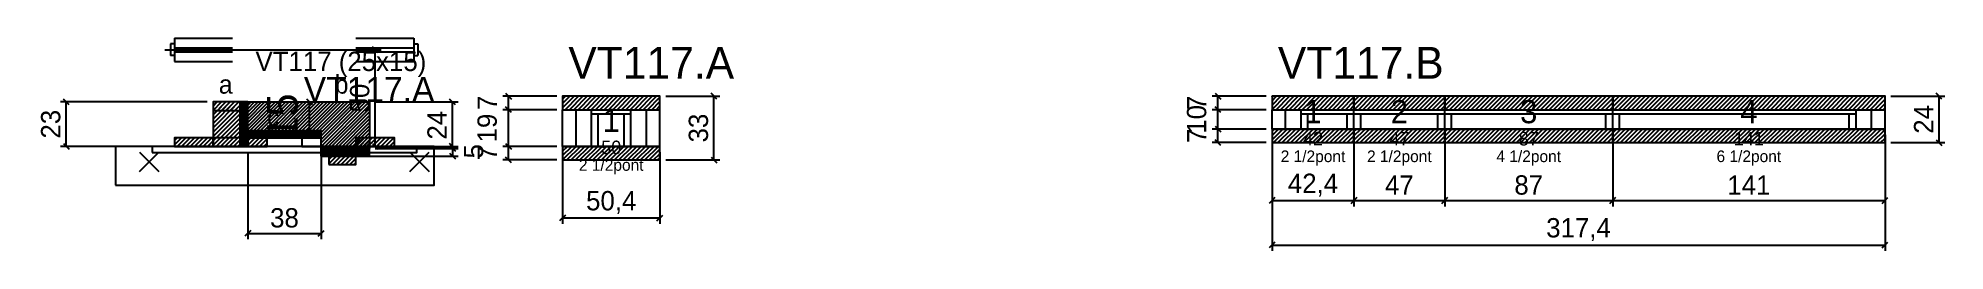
# Model space of a CAD drawing. Extents: x -69 to 919, y -73 to 37.
import ezdxf
from ezdxf.enums import TextEntityAlignment as Align

# ---------------------------------------------------------------- set-up
doc = ezdxf.new("R2010")
doc.units = 0
for name, color, linetype in [('5', 5, 'Continuous'), ('barrote', 126, 'Continuous'), ('CONCRETO', 251, 'Continuous'), ('COTA', 241, 'Continuous'), ('Cota Seção (2x)', 241, 'Continuous'), ('detalhes', 7, 'Continuous'), ('Hachura', 251, 'Continuous'), ('Madeira', 126, 'Continuous'), ('NOMENCLATURA', 7, 'Continuous'), ('Painéis', 200, 'Continuous'), ('presilha', 224, 'Continuous'), ('SARR_2.2x7', 40, 'Continuous'), ('SARR_3.5x7', 81, 'Continuous'), ('SCO-___-LAJ', 224, 'Continuous'), ('TENSOR', 224, 'Continuous'), ('texto', 7, 'Continuous'), ('Texto Seção', 7, 'Continuous')]:
    doc.layers.add(name, color=color, linetype=linetype)
doc.dimstyles.new('PAINEL', dxfattribs={"dimtxt": 10, "dimasz": 3, "dimexe": 3, "dimexo": 3, "dimgap": 3, "dimtad": 1, "dimblk": 'OBLIQUE', "dimblk1": 'OBLIQUE', "dimcen": 2.5, "dimclrd": 4, "dimclre": 4, "dimclrt": 240, "dimazin": 3, "dimtfac": 1, "dimtmove": 0, "dimatfit": 3})
doc.dimstyles.new('SECAO2X', dxfattribs={"dimtxt": 16, "dimasz": 3, "dimexe": 3, "dimexo": 3, "dimgap": 3, "dimtad": 1, "dimblk": 'OBLIQUE', "dimblk1": 'OBLIQUE', "dimcen": 2.5, "dimclrd": 4, "dimclre": 4, "dimclrt": 240, "dimazin": 3, "dimtfac": 1, "dimtmove": 0, "dimatfit": 3})

# ---------------------------------------------------------------- blocks, each defined once
blk = doc.blocks.new('_OBLIQUE')
at = {"color": 0, "linetype": 'BYBLOCK'}
blk.add_line((-0.5, -0.5), (0.5, 0.5), dxfattribs=at)

msp = doc.modelspace()

# ---------------------------------------------------------------- hatches: boundary and pattern name
at = {"layer": 'COTA'}
h = msp.add_hatch(dxfattribs=at)
h.set_pattern_fill('ANSI31', scale=0.4)
h.paths.add_polyline_path([(40, -11), (40, 4), (103, 4), (103, -20), (78, -20), (78, -11)])
h = msp.add_hatch(dxfattribs=at)
h.set_pattern_fill('ANSI31', scale=0.5)
h.paths.add_polyline_path([(203, 0), (253.4, 0), (253.4, 7), (203, 7)])
h = msp.add_hatch(dxfattribs=at)
h.set_pattern_fill('ANSI31', scale=0.5)
h.paths.add_polyline_path([(570.4, 0), (612.8, 0), (612.8, 7), (570.4, 7)])
h = msp.add_hatch(dxfattribs=at)
h.set_pattern_fill('ANSI31', scale=0.5)
h.paths.add_polyline_path([(612.8, 0), (659.8, 0), (659.8, 7), (612.8, 7)])
h = msp.add_hatch(dxfattribs=at)
h.set_pattern_fill('ANSI31', scale=0.5)
h.paths.add_polyline_path([(659.8, 0), (746.8, 0), (746.8, 7), (659.8, 7)])
h = msp.add_hatch(dxfattribs=at)
h.set_pattern_fill('ANSI31', scale=0.5)
h.paths.add_polyline_path([(746.8, 0), (887.8, 0), (887.8, 7), (746.8, 7)])
h = msp.add_hatch(dxfattribs=at)
h.set_pattern_fill('ANSI31', scale=0.5)
h.paths.add_polyline_path([(203, -26), (253.4, -26), (253.4, -19), (203, -19)])
h = msp.add_hatch(dxfattribs=at)
h.set_pattern_fill('ANSI31', scale=0.5)
h.paths.add_polyline_path([(570.4, -17), (612.8, -17), (612.8, -10), (570.4, -10)])
h = msp.add_hatch(dxfattribs=at)
h.set_pattern_fill('ANSI31', scale=0.5)
h.paths.add_polyline_path([(612.8, -17), (659.8, -17), (659.8, -10), (612.8, -10)])
h = msp.add_hatch(dxfattribs=at)
h.set_pattern_fill('ANSI31', scale=0.5)
h.paths.add_polyline_path([(659.8, -17), (746.8, -17), (746.8, -10), (659.8, -10)])
h = msp.add_hatch(dxfattribs=at)
h.set_pattern_fill('ANSI31', scale=0.5)
h.paths.add_polyline_path([(746.8, -17), (887.8, -17), (887.8, -10), (746.8, -10)])
at = {"layer": 'Hachura'}
h = msp.add_hatch(dxfattribs=at)
h.set_pattern_fill('ANSI31', scale=0.5)
h.paths.add_polyline_path([(22, -19), (36, -19), (36, 4), (22, 4)])
h = msp.add_hatch(dxfattribs=at)
h.set_pattern_fill('ANSI31', scale=0.5)
h.paths.add_polyline_path([(22, -0.4), (36, -0.4), (36, 4), (22, 4)])
h = msp.add_hatch(dxfattribs=at)
h.set_pattern_fill('SOLID')
h.paths.add_polyline_path([(36, -19), (40, -19), (40, 4), (36, 4)])
h = msp.add_hatch(dxfattribs=at)
h.set_pattern_fill('ANSI31', scale=0.5)
h.paths.add_polyline_path([(2, -19), (22, -19), (22, -14.6), (2, -14.6)])
h = msp.add_hatch(dxfattribs=at)
h.set_pattern_fill('SOLID')
h.paths.add_polyline_path([(40, -14.6), (78, -14.6), (78, -11), (40, -11)])
h = msp.add_hatch(dxfattribs=at)
h.set_pattern_fill('ANSI31', scale=0.5)
h.paths.add_polyline_path([(40, -19), (50, -19), (50, -14.6), (40, -14.6)])
h = msp.add_hatch(dxfattribs=at)
h.set_pattern_fill('SOLID')
h.paths.add_polyline_path([(78, -19), (82, -19), (82, -24), (78, -24)])
h = msp.add_hatch(dxfattribs=at)
h.set_pattern_fill('ANSI31', scale=0.5)
h.paths.add_polyline_path([(82, -19), (96, -19), (96, -24), (82, -24)])
h = msp.add_hatch(dxfattribs=at)
h.set_pattern_fill('ANSI31', scale=0.5)
h.paths.add_polyline_path([(96, -19), (116, -19), (116, -14.6), (96, -14.6)])
h = msp.add_hatch(dxfattribs=at)
h.set_pattern_fill('SOLID')
h.paths.add_polyline_path([(78, -24), (103, -24), (103, -20), (78, -20)])
h = msp.add_hatch(dxfattribs=at)
h.set_pattern_fill('ANSI31', scale=0.5)
h.paths.add_polyline_path([(82, -28.4), (96, -28.4), (96, -24), (82, -24)])

# ---------------------------------------------------------------- linework, layer by layer
for p, q in [((0, 34), (0, 28)), ((2, 34), (0, 34)), ((2, 37), (32, 37)), ((2, 37), (2, 25)), ((2, 32), (32, 32)), ((2, 30), (32, 30)), ((96, 37), (126, 37)), ((96, 32), (126, 32)), ((96, 30), (126, 30)), ((126, 37), (126, 25)), ((126, 34), (128, 34)), ((128, 34), (128, 28)), ((2, 28), (0, 28)), ((2, 25), (32, 25)), ((96, 25), (126, 25)), ((126, 28), (128, 28))]:
    msp.add_line(p, q)
at = {"layer": 'barrote'}
msp.add_lwpolyline([(-28.5, -39), (136.5, -39), (136.5, -19), (-28.5, -19)], close=True, dxfattribs=at)
at = {"layer": 'CONCRETO'}
msp.add_lwpolyline([(40, -11), (40, 4), (103, 4), (103, -20), (78, -20), (78, -11)], close=True, dxfattribs=at)
at = {"layer": 'Madeira'}
for points in [[(22, -19), (36, -19), (36, 4), (22, 4)], [(22, -0.4), (36, -0.4), (36, 4), (22, 4)], [(2, -19), (22, -19), (22, -14.6), (2, -14.6)], [(22, -19), (36, -19), (36, -14.6), (22, -14.6)], [(40, -19), (50, -19), (50, -14.6), (40, -14.6)], [(68, -19), (78, -19), (78, -14.6), (68, -14.6)], [(82, -19), (96, -19), (96, -24), (82, -24)], [(96, -19), (116, -19), (116, -14.6), (96, -14.6)], [(82, -28.4), (96, -28.4), (96, -24), (82, -24)]]:
    msp.add_lwpolyline(points, close=True, dxfattribs=at)
at = {"layer": 'Painéis'}
for p, q in [((203, 0), (253.4, 0)), ((203, -19), (203, 0)), ((253.4, -19), (253.4, 0)), ((570.4, 0), (612.8, 0)), ((570.4, -10), (570.4, 0)), ((612.8, -10), (612.8, 0)), ((612.8, -10), (612.8, 0)), ((612.8, 0), (659.8, 0)), ((612.8, -10), (612.8, 0)), ((659.8, -10), (659.8, 0)), ((659.8, -10), (659.8, 0)), ((659.8, 0), (746.8, 0)), ((659.8, -10), (659.8, 0)), ((746.8, -10), (746.8, 0)), ((746.8, -10), (746.8, 0)), ((746.8, 0), (887.8, 0)), ((746.8, -10), (746.8, 0)), ((887.8, -10), (887.8, 0)), ((203, -19), (253.4, -19)), ((570.4, -10), (612.8, -10)), ((612.8, -10), (659.8, -10)), ((659.8, -10), (746.8, -10)), ((746.8, -10), (887.8, -10))]:
    msp.add_line(p, q, dxfattribs=at)
for points in [[(36, -19), (40, -19), (40, 4), (36, 4)], [(40, -14.6), (78, -14.6), (78, -11), (40, -11)], [(78, -19), (82, -19), (82, -24), (78, -24)], [(78, -24), (103, -24), (103, -20), (78, -20)]]:
    msp.add_lwpolyline(points, close=True, dxfattribs=at)
at = {"layer": 'presilha'}
for p, q in [((-16, -32), (-6, -22)), ((-16, -22), (-6, -32)), ((124, -32), (134, -22)), ((124, -22), (134, -32))]:
    msp.add_line(p, q, dxfattribs=at)
at = {"layer": 'SARR_2.2x7'}
for p, q in [((210, -19), (210, 0)), ((246.4, -19), (246.4, 0)), ((577.4, -10), (577.4, 0)), ((880.8, -10), (880.8, 0)), ((218, -2.2), (238.4, -2.2)), ((585.4, -2.2), (612.8, -2.2)), ((612.8, -2.2), (659.8, -2.2)), ((659.8, -2.2), (746.8, -2.2)), ((746.8, -2.2), (872.8, -2.2))]:
    msp.add_line(p, q, dxfattribs=at)
at = {"layer": 'SARR_3.5x7'}
for p, q in [((218, -19), (218, 0)), ((238.4, -19), (238.4, 0)), ((585.4, -10), (585.4, 0)), ((612.8, -10), (612.8, 0)), ((612.8, -10), (612.8, 0)), ((659.8, -10), (659.8, 0)), ((659.8, -10), (659.8, 0)), ((746.8, -10), (746.8, 0)), ((746.8, -10), (746.8, 0)), ((872.8, -10), (872.8, 0)), ((221.5, -19), (221.5, -2.2)), ((234.9, -19), (234.9, -2.2)), ((588.9, -10), (588.9, -2.2)), ((609.3, -10), (609.3, -2.2)), ((616.3, -10), (616.3, -2.2)), ((656.3, -10), (656.3, -2.2)), ((663.3, -10), (663.3, -2.2)), ((743.3, -10), (743.3, -2.2)), ((750.3, -10), (750.3, -2.2)), ((869.3, -10), (869.3, -2.2)), ((218, -19), (221.5, -19)), ((234.9, -19), (238.4, -19)), ((585.4, -10), (588.9, -10)), ((609.3, -10), (612.8, -10)), ((612.8, -10), (616.3, -10)), ((656.3, -10), (659.8, -10)), ((659.8, -10), (663.3, -10)), ((743.3, -10), (746.8, -10)), ((746.8, -10), (750.3, -10)), ((869.3, -10), (872.8, -10))]:
    msp.add_line(p, q, dxfattribs=at)
at = {"layer": 'SCO-___-LAJ'}
for points in [[(203, 0), (253.4, 0), (253.4, 7), (203, 7)], [(570.4, 0), (612.8, 0), (612.8, 7), (570.4, 7)], [(612.8, 0), (659.8, 0), (659.8, 7), (612.8, 7)], [(659.8, 0), (746.8, 0), (746.8, 7), (659.8, 7)], [(746.8, 0), (887.8, 0), (887.8, 7), (746.8, 7)], [(-9.5, -22.2), (127.5, -22.2), (127.5, -19), (-9.5, -19)], [(203, -26), (253.4, -26), (253.4, -19), (203, -19)], [(570.4, -17), (612.8, -17), (612.8, -10), (570.4, -10)], [(612.8, -17), (659.8, -17), (659.8, -10), (612.8, -10)], [(659.8, -17), (746.8, -17), (746.8, -10), (659.8, -10)], [(746.8, -17), (887.8, -17), (887.8, -10), (746.8, -10)]]:
    msp.add_lwpolyline(points, close=True, dxfattribs=at)
at = {"layer": 'TENSOR'}
msp.add_line((-3, 31), (101, 31), dxfattribs=at)

# ---------------------------------------------------------------- texts
at = {"layer": '5'}
for s, height, p in [('1', 12, (228.2, -5.5)), ('1', 12, (591.6, -1)), ('2', 12, (636.3, -1)), ('3', 12, (703.3, -1)), ('4', 12, (817.3, -1)), ('50', 7, (228.2, -19.5)), ('42', 7, (591.6, -15)), ('47', 7, (636.3, -15)), ('87', 7, (703.3, -15)), ('141', 7, (817.3, -15))]:
    msp.add_text(s, height=height, dxfattribs=at).set_placement(p, align=Align.MIDDLE_CENTER)
at = {"layer": 'detalhes'}
for s, p in [('a', (25, 8.3)), ('b', (85, 8.3)), ('c', (50, -8.5))]:
    msp.add_text(s, height=9.6, dxfattribs=at).set_placement(p)
at = {"layer": 'NOMENCLATURA'}
for s, p in [('VT117.A', (206, 16)), ('VT117.B', (573.4, 16))]:
    msp.add_text(s, height=16.5, dxfattribs=at).set_placement(p)
at = {"layer": 'texto', "char_height": 6, "attachment_point": 5}
for s, insert in [('2 1/2pont', (228.2, -29.5)), ('2 1/2pont', (591.6, -25)), ('2 1/2pont', (636.3, -25)), ('4 1/2pont', (703.3, -25)), ('6 1/2pont', (817.3, -25))]:
    msp.add_mtext(s, dxfattribs=dict(at, insert=insert))
at = {"layer": 'Texto Seção'}
for s, height, p in [('VT117 (25x15)', 10, (44, 20)), ('VT117.A', 13, (69, 4))]:
    msp.add_text(s, height=height, dxfattribs=at).set_placement(p)

# ---------------------------------------------------------------- dimensions: what is measured, and where the dimension line sits
at = {"layer": 'COTA'}
for base, p1, p2 in [((106, -19), (96, -19), (96, 31)), ((-54, -19), (2, -19), (22, 4)), ((146, -20), (103, -20), (103, 4)), ((175, 0), (203, 0), (203, 7)), ((175, -19), (203, -19), (203, 0)), ((281.4, -26), (253.4, -26), (253.4, 7)), ((542.4, 0), (570.4, 0), (570.4, 7)), ((542.4, -10), (570.4, -10), (570.4, 0)), ((915.8, -17), (887.8, -17), (887.8, 7)), ((542.4, -17), (570.4, -17), (570.4, -10)), ((146, -19), (96, -19), (96, -24)), ((175, -26), (203, -26), (203, -19))]:
    msp.add_linear_dim(base=base, p1=p1, p2=p2, angle=90, dimstyle='PAINEL', dxfattribs=at).render()
for base, p1, p2 in [((40, -64), (40, -19), (78, -19)), ((203, -56), (203, -19), (253.4, -19)), ((570.4, -47), (570.4, -10), (612.8, -10)), ((570.4, -70), (570.4, -10), (887.8, -10)), ((612.8, -47), (612.8, -10), (659.8, -10)), ((659.8, -47), (659.8, -10), (746.8, -10)), ((746.8, -47), (746.8, -10), (887.8, -10))]:
    msp.add_linear_dim(base=base, p1=p1, p2=p2, dimstyle='PAINEL', dxfattribs=at).render()
at = {"layer": 'Cota Seção (2x)'}
msp.add_linear_dim(base=(72, -11), p1=(40, -11), p2=(40, 4), angle=90, dimstyle='SECAO2X', dxfattribs=at).render()

doc.saveas('drawing.dxf')
